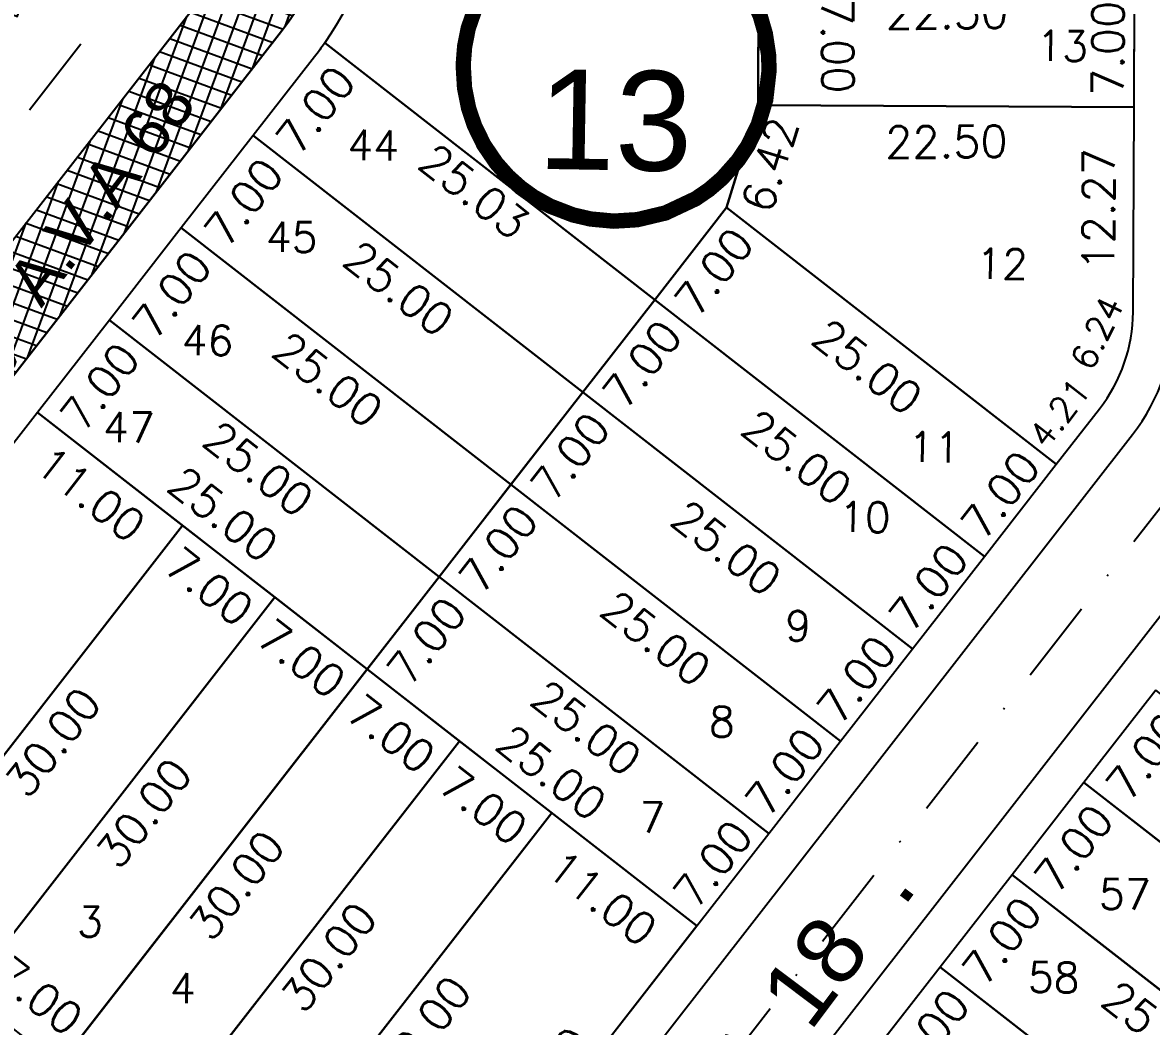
# Model space of a CAD drawing. Header units: millimetres. Extents: x -4430026 to 4783824, y 584 to 9593110.
# Drawn here: x 2661.5 to 2729, y 1331.4 to 1391.4 of the extents above; entities that cross this region are included whole.
import ezdxf
from ezdxf.enums import TextEntityAlignment as Align

# ---------------------------------------------------------------- set-up
doc = ezdxf.new("R2010")
doc.units = ezdxf.units.MM
doc.linetypes.add('CONTINUO', pattern=[0])
doc.linetypes.add('DASHDOT', pattern=[1, 0.5, -0.25, 0, -0.25])
for name, color, linetype in [('Bra-Rua Calçadas', 1, 'Continuous'), ('Calçada', 1, 'Continuous'), ('Cota', 8, 'Continuous'), ('EIXO DAS VIAS', 252, 'DASHDOT'), ('Lotes', 2, 'Continuous'), ('Nomes de Ruas', 3, 'Continuous'), ('Numero de lotes', 5, 'Continuous'), ('númeraçãoquadras', 4, 'Continuous'), ('TXT A.VERDES', 7, 'Continuous'), ('Área Verde Alameda etc.', 92, 'Continuous')]:
    doc.layers.add(name, color=color, linetype=linetype)
doc.styles.add('arcad1', font='romans.shx')
doc.styles.add('ARIAL', font='arial.ttf', dxfattribs={"height": 0.25})
doc.styles.add('ROMANS', font='romans.shx')
doc.styles.add('STYLE1', font='sanss___.ttf')
doc.dimstyles.new('BOLA100', dxfattribs={"dimscale": 0, "dimtxt": 1.9, "dimasz": 0.18, "dimexe": 0.18, "dimexo": 0.063, "dimgap": 0, "dimtad": 1, "dimzin": 4, "dimdsep": 46, "dimtxsty": 'ROMANS', "dimcen": 0.09, "dimse1": 1, "dimse2": 1, "dimsd1": 1, "dimsd2": 1, "dimclrt": 256, "dimaunit": 1, "dimadec": 4, "dimazin": 0, "dimtfac": 1.2, "dimtix": 1, "dimtmove": 2, "dimatfit": 3, "dimfxl": 1, "dimtvp": 2, "dimtolj": 1, "dimtzin": 4, "dimarcsym": 0})
pattern_1 = [(69.82082076, (-350710.31295, -9590084.73025), (-0.894034063135, 0.32857167248), []), (159.82082076, (-350710.31295, -9590084.73025), (-0.32857167248, -0.894034063135), [])]

# ---------------------------------------------------------------- blocks, each defined once
blk = doc.blocks.new('*D1622')
at = {"layer": 'DEFPOINTS', "color": 0}
for p in [(2716.355, 1334.905), (2718.643, 1333.123), (2712.054, 1329.382)]:
    blk.add_point(p, dxfattribs=at)
at = {"layer": 'Cota', "insert": (2715.743, 1330.945), "char_height": 1.9, "attachment_point": 5, "rotation": 52.09358, "style": 'ROMANS'}
blk.add_mtext('\\A1;7.00', dxfattribs=at)
blk = doc.blocks.new('*D1623')
at = {"layer": 'DEFPOINTS', "color": 0}
for p in [(2720.655, 1340.428), (2722.944, 1338.646), (2716.355, 1334.905)]:
    blk.add_point(p, dxfattribs=at)
at = {"layer": 'Cota', "insert": (2720.044, 1336.469), "char_height": 1.9, "attachment_point": 5, "rotation": 52.09358, "style": 'ROMANS'}
blk.add_mtext('\\A1;7.00', dxfattribs=at)
blk = doc.blocks.new('*D1624')
at = {"layer": 'DEFPOINTS', "color": 0}
for p in [(2724.956, 1345.951), (2727.244, 1344.17), (2720.655, 1340.428)]:
    blk.add_point(p, dxfattribs=at)
at = {"layer": 'Cota', "insert": (2724.344, 1341.992), "char_height": 1.9, "attachment_point": 5, "rotation": 52.09358, "style": 'ROMANS'}
blk.add_mtext('\\A1;7.00', dxfattribs=at)
blk = doc.blocks.new('*D1625')
at = {"layer": 'DEFPOINTS', "color": 0}
for p in [(2729.256, 1351.475), (2731.545, 1349.693), (2724.956, 1345.951)]:
    blk.add_point(p, dxfattribs=at)
at = {"layer": 'Cota', "insert": (2728.645, 1347.515), "char_height": 1.9, "attachment_point": 5, "rotation": 52.09358, "style": 'ROMANS'}
blk.add_mtext('\\A1;7.00', dxfattribs=at)
blk = doc.blocks.new('*D1772')
at = {"layer": 'DEFPOINTS', "color": 0}
for p in [(2682.071, 1352.728), (2684.216, 1351.058), (2663.64, 1329.058)]:
    blk.add_point(p, dxfattribs=at)
at = {"layer": 'Cota', "insert": (2674.251, 1339.807), "char_height": 1.9, "attachment_point": 5, "rotation": 52.09358, "style": 'ROMANS'}
blk.add_mtext('\\A1;30.00', dxfattribs=at)
blk = doc.blocks.new('*D1773')
at = {"layer": 'DEFPOINTS', "color": 0}
for p in [(2687.594, 1348.428), (2689.74, 1346.757), (2669.163, 1324.757)]:
    blk.add_point(p, dxfattribs=at)
at = {"layer": 'Cota', "insert": (2679.775, 1335.505), "char_height": 1.9, "attachment_point": 5, "rotation": 52.09358, "style": 'ROMANS'}
blk.add_mtext('\\A1;30.00', dxfattribs=at)
blk = doc.blocks.new('*D1774')
at = {"layer": 'DEFPOINTS', "color": 0}
for p in [(2693.118, 1344.127), (2695.39, 1342.358), (2674.686, 1320.457)]:
    blk.add_point(p, dxfattribs=at)
at = {"layer": 'Cota', "insert": (2685.425, 1331.106), "char_height": 1.9, "attachment_point": 5, "rotation": 52.09358, "style": 'ROMANS'}
blk.add_mtext('\\A1;30.00', dxfattribs=at)
blk = doc.blocks.new('*D1775')
at = {"layer": 'DEFPOINTS', "color": 0}
for p in [(2701.35, 1337.717), (2701.797, 1337.369), (2685.823, 1316.855)]:
    blk.add_point(p, dxfattribs=at)
at = {"layer": 'Cota', "insert": (2692.614, 1328.043), "char_height": 1.9, "attachment_point": 5, "rotation": 52.09358, "style": 'ROMANS'}
blk.add_mtext('\\A1;26.00', dxfattribs=at)
blk = doc.blocks.new('*D1776')
at = {"layer": 'DEFPOINTS', "color": 0}
for p in [(2686.372, 1358.251), (2688.517, 1356.582), (2682.071, 1352.728)]:
    blk.add_point(p, dxfattribs=at)
at = {"layer": 'Cota', "insert": (2685.617, 1354.404), "char_height": 1.9, "attachment_point": 5, "rotation": 52.09358, "style": 'ROMANS'}
blk.add_mtext('\\A1;7.00', dxfattribs=at)
blk = doc.blocks.new('*D1777')
at = {"layer": 'DEFPOINTS', "color": 0}
for p in [(2690.673, 1363.775), (2692.817, 1362.105), (2686.372, 1358.251)]:
    blk.add_point(p, dxfattribs=at)
at = {"layer": 'Cota', "insert": (2689.917, 1359.927), "char_height": 1.9, "attachment_point": 5, "rotation": 52.09358, "style": 'ROMANS'}
blk.add_mtext('\\A1;7.00', dxfattribs=at)
blk = doc.blocks.new('*D1778')
at = {"layer": 'DEFPOINTS', "color": 0}
for p in [(2694.973, 1369.298), (2697.118, 1367.628), (2690.673, 1363.775)]:
    blk.add_point(p, dxfattribs=at)
at = {"layer": 'Cota', "insert": (2694.218, 1365.45), "char_height": 1.9, "attachment_point": 5, "rotation": 52.09358, "style": 'ROMANS'}
blk.add_mtext('\\A1;7.00', dxfattribs=at)
blk = doc.blocks.new('*D1779')
at = {"layer": 'DEFPOINTS', "color": 0}
for p in [(2699.274, 1374.821), (2701.418, 1373.151), (2694.973, 1369.298)]:
    blk.add_point(p, dxfattribs=at)
at = {"layer": 'Cota', "insert": (2698.519, 1370.973), "char_height": 1.9, "attachment_point": 5, "rotation": 52.09358, "style": 'ROMANS'}
blk.add_mtext('\\A1;7.00', dxfattribs=at)
blk = doc.blocks.new('*D1780')
at = {"layer": 'DEFPOINTS', "color": 0}
for p in [(2703.574, 1380.344), (2705.719, 1378.674), (2699.274, 1374.821)]:
    blk.add_point(p, dxfattribs=at)
at = {"layer": 'Cota', "insert": (2702.819, 1376.496), "char_height": 1.9, "attachment_point": 5, "rotation": 52.09358, "style": 'ROMANS'}
blk.add_mtext('\\A1;7.00', dxfattribs=at)
blk = doc.blocks.new('*D1781')
at = {"layer": 'DEFPOINTS', "color": 0}
for p in [(2705.651, 1343.24), (2706.097, 1342.892), (2701.797, 1337.369)]:
    blk.add_point(p, dxfattribs=at)
at = {"layer": 'Cota', "insert": (2702.751, 1341.062), "char_height": 1.9, "attachment_point": 5, "rotation": 52.09358, "style": 'ROMANS'}
blk.add_mtext('\\A1;7.00', dxfattribs=at)
blk = doc.blocks.new('*D1782')
at = {"layer": 'DEFPOINTS', "color": 0}
for p in [(2709.952, 1348.763), (2710.398, 1348.415), (2706.097, 1342.892)]:
    blk.add_point(p, dxfattribs=at)
at = {"layer": 'Cota', "insert": (2707.052, 1346.585), "char_height": 1.9, "attachment_point": 5, "rotation": 52.09358, "style": 'ROMANS'}
blk.add_mtext('\\A1;7.00', dxfattribs=at)
blk = doc.blocks.new('*D1783')
at = {"layer": 'DEFPOINTS', "color": 0}
for p in [(2714.252, 1354.286), (2714.699, 1353.938), (2710.398, 1348.415)]:
    blk.add_point(p, dxfattribs=at)
at = {"layer": 'Cota', "insert": (2711.352, 1352.108), "char_height": 1.9, "attachment_point": 5, "rotation": 52.09358, "style": 'ROMANS'}
blk.add_mtext('\\A1;7.00', dxfattribs=at)
blk = doc.blocks.new('*D1784')
at = {"layer": 'DEFPOINTS', "color": 0}
for p in [(2718.553, 1359.809), (2718.999, 1359.461), (2714.699, 1353.938)]:
    blk.add_point(p, dxfattribs=at)
at = {"layer": 'Cota', "insert": (2715.653, 1357.631), "char_height": 1.9, "attachment_point": 5, "rotation": 52.09358, "style": 'ROMANS'}
blk.add_mtext('\\A1;7.00', dxfattribs=at)
blk = doc.blocks.new('*D1785')
at = {"layer": 'DEFPOINTS', "color": 0}
for p in [(2722.853, 1365.332), (2723.3, 1364.985), (2718.999, 1359.461)]:
    blk.add_point(p, dxfattribs=at)
at = {"layer": 'Cota', "insert": (2719.954, 1363.154), "char_height": 1.9, "attachment_point": 5, "rotation": 52.09358, "style": 'ROMANS'}
blk.add_mtext('\\A1;7.00', dxfattribs=at)
blk = doc.blocks.new('*D5107')
at = {"layer": 'DEFPOINTS', "color": 0}
for p in [(2682.071, 1352.728), (2687.594, 1348.428), (2685.674, 1345.962)]:
    blk.add_point(p, dxfattribs=at)
at = {"layer": 'Cota', "insert": (2683.496, 1348.861), "char_height": 1.9, "attachment_point": 5, "rotation": 322.09358, "style": 'ROMANS'}
blk.add_mtext('\\A1;7.00', dxfattribs=at)
blk = doc.blocks.new('*D5108')
at = {"layer": 'DEFPOINTS', "color": 0}
for p in [(2687.594, 1348.428), (2693.118, 1344.127), (2691.197, 1341.661)]:
    blk.add_point(p, dxfattribs=at)
at = {"layer": 'Cota', "insert": (2689.019, 1344.561), "char_height": 1.9, "attachment_point": 5, "rotation": 322.09358, "style": 'ROMANS'}
blk.add_mtext('\\A1;7.00', dxfattribs=at)
blk = doc.blocks.new('*D5109')
at = {"layer": 'DEFPOINTS', "color": 0}
for p in [(2693.118, 1344.127), (2701.797, 1337.369), (2699.876, 1334.903)]:
    blk.add_point(p, dxfattribs=at)
at = {"layer": 'Cota', "insert": (2696.12, 1339.031), "char_height": 1.9, "attachment_point": 5, "rotation": 322.09358, "style": 'ROMANS'}
blk.add_mtext('\\A1;11.00', dxfattribs=at)
blk = doc.blocks.new('*D5129')
at = {"layer": 'DEFPOINTS', "color": 0}
for p in [(2682.071, 1352.728), (2702.376, 1338.113), (2701.797, 1337.369)]:
    blk.add_point(p, dxfattribs=at)
at = {"layer": 'Cota', "insert": (2693.097, 1346.542), "char_height": 1.9, "attachment_point": 5, "rotation": 322.09358, "style": 'ROMANS'}
blk.add_mtext('\\A1;25.00', dxfattribs=at)
blk = doc.blocks.new('*D5138')
at = {"layer": 'DEFPOINTS', "color": 0}
for p in [(2686.372, 1358.251), (2706.097, 1342.892), (2704.459, 1340.788)]:
    blk.add_point(p, dxfattribs=at)
at = {"layer": 'Cota', "insert": (2695.18, 1349.217), "char_height": 1.9, "attachment_point": 5, "rotation": 322.09358, "style": 'ROMANS'}
blk.add_mtext('\\A1;25.00', dxfattribs=at)
blk = doc.blocks.new('*D5139')
at = {"layer": 'DEFPOINTS', "color": 0}
for p in [(2716.355, 1334.905), (2736.08, 1319.546), (2734.441, 1317.442)]:
    blk.add_point(p, dxfattribs=at)
at = {"layer": 'Cota', "insert": (2725.162, 1325.871), "char_height": 1.9, "attachment_point": 5, "rotation": 322.09358, "style": 'ROMANS'}
blk.add_mtext('\\A1;25.00', dxfattribs=at)
blk = doc.blocks.new('*D5145')
at = {"layer": 'DEFPOINTS', "color": 0}
for p in [(2690.673, 1363.775), (2710.398, 1348.415), (2708.625, 1346.138)]:
    blk.add_point(p, dxfattribs=at)
at = {"layer": 'Cota', "insert": (2699.346, 1354.567), "char_height": 1.9, "attachment_point": 5, "rotation": 322.09358, "style": 'ROMANS'}
blk.add_mtext('\\A1;25.00', dxfattribs=at)
blk = doc.blocks.new('*D5146')
at = {"layer": 'DEFPOINTS', "color": 0}
for p in [(2720.655, 1340.428), (2740.381, 1325.069), (2738.607, 1322.792)]:
    blk.add_point(p, dxfattribs=at)
at = {"layer": 'Cota', "insert": (2729.328, 1331.221), "char_height": 1.9, "attachment_point": 5, "rotation": 322.09358, "style": 'ROMANS'}
blk.add_mtext('\\A1;25.00', dxfattribs=at)
blk = doc.blocks.new('*D5152')
at = {"layer": 'DEFPOINTS', "color": 0}
for p in [(2694.973, 1369.298), (2714.699, 1353.938), (2712.842, 1351.554)]:
    blk.add_point(p, dxfattribs=at)
at = {"layer": 'Cota', "insert": (2703.563, 1359.983), "char_height": 1.9, "attachment_point": 5, "rotation": 322.09358, "style": 'ROMANS'}
blk.add_mtext('\\A1;25.00', dxfattribs=at)
blk = doc.blocks.new('*D5153')
at = {"layer": 'DEFPOINTS', "color": 0}
for p in [(2724.956, 1345.951), (2744.681, 1330.592), (2742.824, 1328.207)]:
    blk.add_point(p, dxfattribs=at)
at = {"layer": 'Cota', "insert": (2733.545, 1336.637), "char_height": 1.9, "attachment_point": 5, "rotation": 322.09358, "style": 'ROMANS'}
blk.add_mtext('\\A1;25.00', dxfattribs=at)
blk = doc.blocks.new('*D5159')
at = {"layer": 'DEFPOINTS', "color": 0}
for p in [(2703.574, 1380.344), (2723.3, 1364.985), (2721.281, 1362.391)]:
    blk.add_point(p, dxfattribs=at)
at = {"layer": 'Cota', "insert": (2712.002, 1370.821), "char_height": 1.9, "attachment_point": 5, "rotation": 322.09358, "style": 'ROMANS'}
blk.add_mtext('\\A1;25.00', dxfattribs=at)
blk = doc.blocks.new('*D5160')
at = {"layer": 'DEFPOINTS', "color": 0}
for p in [(2699.274, 1374.821), (2718.999, 1359.461), (2717.061, 1356.972)]:
    blk.add_point(p, dxfattribs=at)
at = {"layer": 'Cota', "insert": (2707.782, 1365.402), "char_height": 1.9, "attachment_point": 5, "rotation": 322.09358, "style": 'ROMANS'}
blk.add_mtext('\\A1;25.00', dxfattribs=at)
blk = doc.blocks.new('*D5229')
at = {"layer": 'DEFPOINTS', "color": 0}
for p in [(2727.99, 1393.363), (2727.323, 1386.366), (2727.954, 1386.363)]:
    blk.add_point(p, dxfattribs=at)
at = {"layer": 'Cota', "insert": (2726.391, 1389.871), "char_height": 1.9, "attachment_point": 5, "rotation": 89.70531, "style": 'ROMANS'}
blk.add_mtext('\\A1;7.00', dxfattribs=at)
blk = doc.blocks.new('*D5230')
at = {"layer": 'DEFPOINTS', "color": 0}
for p in [(2727.954, 1386.363), (2726.744, 1374.101), (2727.891, 1374.095)]:
    blk.add_point(p, dxfattribs=at)
at = {"layer": 'Cota', "insert": (2725.826, 1380.24), "char_height": 1.9, "attachment_point": 5, "rotation": 89.70531, "style": 'ROMANS'}
blk.add_mtext('\\A1;12.27', dxfattribs=at)
blk = doc.blocks.new('*D5231')
at = {"layer": 'DEFPOINTS', "color": 0}
for p in [(2705.454, 1386.479), (2727.954, 1386.363), (2727.981, 1383.438)]:
    blk.add_point(p, dxfattribs=at)
at = {"layer": 'Cota', "insert": (2716.724, 1384.286), "char_height": 1.9, "attachment_point": 5, "rotation": 0.52059, "style": 'ROMANS'}
blk.add_mtext('\\A1;22.50', dxfattribs=at)
blk = doc.blocks.new('*D5232')
at = {"layer": 'DEFPOINTS', "color": 0}
for p in [(2705.49, 1393.479), (2727.99, 1393.363), (2728.01, 1391.161)]:
    blk.add_point(p, dxfattribs=at)
at = {"layer": 'Cota', "insert": (2716.753, 1392.008), "char_height": 1.9, "attachment_point": 5, "rotation": 0.52059, "style": 'ROMANS'}
blk.add_mtext('\\A1;22.50', dxfattribs=at)
blk = doc.blocks.new('*D5274')
at = {"layer": 'DEFPOINTS', "color": 0}
for p in [(2705.49, 1393.479), (2705.454, 1386.479), (2709.301, 1386.514)]:
    blk.add_point(p, dxfattribs=at)
at = {"layer": 'Cota', "insert": (2710.219, 1390.022), "char_height": 1.9, "attachment_point": 5, "rotation": 270.52059, "style": 'ROMANS'}
blk.add_mtext('\\A1;7.00', dxfattribs=at)
blk = doc.blocks.new('*D6555')
at = {"layer": 'DEFPOINTS', "color": 0}
for p in [(2658.117, 1333.359), (2664.592, 1330.281), (2663.64, 1329.058)]:
    blk.add_point(p, dxfattribs=at)
at = {"layer": 'Cota', "insert": (2662.414, 1333.18), "char_height": 1.9, "attachment_point": 5, "rotation": 322.09358, "style": 'ROMANS'}
blk.add_mtext('\\A1;7.00', dxfattribs=at)
blk = doc.blocks.new('*D6558')
at = {"layer": 'DEFPOINTS', "color": 0}
for p in [(2662.346, 1368.088), (2671.025, 1361.33), (2669.265, 1359.069)]:
    blk.add_point(p, dxfattribs=at)
at = {"layer": 'Cota', "insert": (2665.509, 1363.198), "char_height": 1.9, "attachment_point": 5, "rotation": 322.09358, "style": 'ROMANS'}
blk.add_mtext('\\A1;11.00', dxfattribs=at)
blk = doc.blocks.new('*D6559')
at = {"layer": 'DEFPOINTS', "color": 0}
for p in [(2671.025, 1361.33), (2676.548, 1357.029), (2674.788, 1354.769)]:
    blk.add_point(p, dxfattribs=at)
at = {"layer": 'Cota', "insert": (2672.61, 1357.669), "char_height": 1.9, "attachment_point": 5, "rotation": 322.09358, "style": 'ROMANS'}
blk.add_mtext('\\A1;7.00', dxfattribs=at)
blk = doc.blocks.new('*D6560')
at = {"layer": 'DEFPOINTS', "color": 0}
for p in [(2676.548, 1357.029), (2682.071, 1352.728), (2680.311, 1350.468)]:
    blk.add_point(p, dxfattribs=at)
at = {"layer": 'Cota', "insert": (2678.133, 1353.368), "char_height": 1.9, "attachment_point": 5, "rotation": 322.09358, "style": 'ROMANS'}
blk.add_mtext('\\A1;7.00', dxfattribs=at)
blk = doc.blocks.new('*D6561')
at = {"layer": 'DEFPOINTS', "color": 0}
for p in [(2662.346, 1368.088), (2664.677, 1366.272), (2643.915, 1344.417)]:
    blk.add_point(p, dxfattribs=at)
at = {"layer": 'Cota', "insert": (2654.712, 1355.021), "char_height": 1.9, "attachment_point": 5, "rotation": 52.09358, "style": 'ROMANS'}
blk.add_mtext('\\A1;30.00', dxfattribs=at)
blk = doc.blocks.new('*D6562')
at = {"layer": 'DEFPOINTS', "color": 0}
for p in [(2671.025, 1361.33), (2673.224, 1359.618), (2652.594, 1337.659)]:
    blk.add_point(p, dxfattribs=at)
at = {"layer": 'Cota', "insert": (2663.259, 1348.366), "char_height": 1.9, "attachment_point": 5, "rotation": 52.09358, "style": 'ROMANS'}
blk.add_mtext('\\A1;30.00', dxfattribs=at)
blk = doc.blocks.new('*D6563')
at = {"layer": 'DEFPOINTS', "color": 0}
for p in [(2676.548, 1357.029), (2678.677, 1355.371), (2658.117, 1333.359)]:
    blk.add_point(p, dxfattribs=at)
at = {"layer": 'Cota', "insert": (2668.712, 1344.12), "char_height": 1.9, "attachment_point": 5, "rotation": 52.09358, "style": 'ROMANS'}
blk.add_mtext('\\A1;30.00', dxfattribs=at)
blk = doc.blocks.new('*D6564')
at = {"layer": 'DEFPOINTS', "color": 0}
for p in [(2666.647, 1373.611), (2668.978, 1371.796), (2662.346, 1368.088)]:
    blk.add_point(p, dxfattribs=at)
at = {"layer": 'Cota', "insert": (2666.078, 1369.618), "char_height": 1.9, "attachment_point": 5, "rotation": 52.09358, "style": 'ROMANS'}
blk.add_mtext('\\A1;7.00', dxfattribs=at)
blk = doc.blocks.new('*D6565')
at = {"layer": 'DEFPOINTS', "color": 0}
for p in [(2670.947, 1379.134), (2673.278, 1377.319), (2666.647, 1373.611)]:
    blk.add_point(p, dxfattribs=at)
at = {"layer": 'Cota', "insert": (2670.379, 1375.141), "char_height": 1.9, "attachment_point": 5, "rotation": 52.09358, "style": 'ROMANS'}
blk.add_mtext('\\A1;7.00', dxfattribs=at)
blk = doc.blocks.new('*D6566')
at = {"layer": 'DEFPOINTS', "color": 0}
for p in [(2675.248, 1384.657), (2677.579, 1382.842), (2670.947, 1379.134)]:
    blk.add_point(p, dxfattribs=at)
at = {"layer": 'Cota', "insert": (2674.679, 1380.664), "char_height": 1.9, "attachment_point": 5, "rotation": 52.09358, "style": 'ROMANS'}
blk.add_mtext('\\A1;7.00', dxfattribs=at)
blk = doc.blocks.new('*D6567')
at = {"layer": 'DEFPOINTS', "color": 0}
for p in [(2679.527, 1390.197), (2681.88, 1388.365), (2675.248, 1384.657)]:
    blk.add_point(p, dxfattribs=at)
at = {"layer": 'Cota', "insert": (2678.98, 1386.187), "char_height": 1.9, "attachment_point": 5, "rotation": 52.09358, "style": 'ROMANS'}
blk.add_mtext('\\A1;7.00', dxfattribs=at)
blk = doc.blocks.new('*D6568')
at = {"layer": 'DEFPOINTS', "color": 0}
for p in [(2662.346, 1368.088), (2682.728, 1353.572), (2682.071, 1352.728)]:
    blk.add_point(p, dxfattribs=at)
at = {"layer": 'Cota', "insert": (2673.449, 1362.001), "char_height": 1.9, "attachment_point": 5, "rotation": 322.09358, "style": 'ROMANS'}
blk.add_mtext('\\A1;25.00', dxfattribs=at)
blk = doc.blocks.new('*D6569')
at = {"layer": 'DEFPOINTS', "color": 0}
for p in [(2666.647, 1373.611), (2686.372, 1358.251), (2684.843, 1356.288)]:
    blk.add_point(p, dxfattribs=at)
at = {"layer": 'Cota', "insert": (2675.564, 1364.717), "char_height": 1.9, "attachment_point": 5, "rotation": 322.09358, "style": 'ROMANS'}
blk.add_mtext('\\A1;25.00', dxfattribs=at)
blk = doc.blocks.new('*D6570')
at = {"layer": 'DEFPOINTS', "color": 0}
for p in [(2670.947, 1379.134), (2690.673, 1363.775), (2689.002, 1361.629)]:
    blk.add_point(p, dxfattribs=at)
at = {"layer": 'Cota', "insert": (2679.723, 1370.058), "char_height": 1.9, "attachment_point": 5, "rotation": 322.09358, "style": 'ROMANS'}
blk.add_mtext('\\A1;25.00', dxfattribs=at)
blk = doc.blocks.new('*D6571')
at = {"layer": 'DEFPOINTS', "color": 0}
for p in [(2675.248, 1384.657), (2694.973, 1369.298), (2693.241, 1367.074)]:
    blk.add_point(p, dxfattribs=at)
at = {"layer": 'Cota', "insert": (2683.962, 1375.503), "char_height": 1.9, "attachment_point": 5, "rotation": 322.09358, "style": 'ROMANS'}
blk.add_mtext('\\A1;25.00', dxfattribs=at)
blk = doc.blocks.new('*D6572')
at = {"layer": 'DEFPOINTS', "color": 0}
for p in [(2679.527, 1390.197), (2699.274, 1374.821), (2697.759, 1372.875)]:
    blk.add_point(p, dxfattribs=at)
at = {"layer": 'Cota', "insert": (2688.469, 1381.313), "char_height": 1.9, "attachment_point": 5, "rotation": 322.09358, "style": 'ROMANS'}
blk.add_mtext('\\A1;25.03', dxfattribs=at)
blk = doc.blocks.new('*D6573')
at = {"layer": 'DEFPOINTS', "color": 0}
for p in [(2705.454, 1386.479), (2708.017, 1385.694), (2703.574, 1380.344)]:
    blk.add_point(p, dxfattribs=at)
at = {"layer": 'Cota', "insert": (2706.169, 1382.904), "char_height": 1.9, "attachment_point": 5, "rotation": 72.9629, "style": 'ROMANS'}
blk.add_mtext('\\A1;6.42', dxfattribs=at)
blk = doc.blocks.new('*D7557')
at = {"layer": 'DEFPOINTS', "color": 0}
for p in [(2661.873, 1400.847), (2663.724, 1399.406), (2626.01, 1354.79)]:
    blk.add_point(p, dxfattribs=at)
at = {"layer": 'Cota', "insert": (2642.482, 1373.672), "char_height": 1.9, "attachment_point": 5, "rotation": 52.09358, "style": 'ROMANS'}
blk.add_mtext('\\A1;58.37', dxfattribs=at)
blk = doc.blocks.new('*D7558')
at = {"layer": 'DEFPOINTS', "color": 0}
for p in [(2665.463, 1398.052), (2665.818, 1397.776), (2633.59, 1356.386)]:
    blk.add_point(p, dxfattribs=at)
at = {"layer": 'Cota', "insert": (2648.09, 1377.098), "char_height": 1.9, "attachment_point": 5, "rotation": 52.09358, "style": 'ROMANS'}
blk.add_mtext('\\A1;52.46', dxfattribs=at)
blk = doc.blocks.new('*D7559')
at = {"layer": 'DEFPOINTS', "color": 0}
for p in [(2672.999, 1393.976), (2674.771, 1392.596), (2640.147, 1351.787)]:
    blk.add_point(p, dxfattribs=at)
at = {"layer": 'Cota', "insert": (2652.907, 1365.977), "char_height": 1.9, "attachment_point": 5, "rotation": 52.09358, "style": 'ROMANS'}
blk.add_mtext('\\A1;53.47', dxfattribs=at)
blk = doc.blocks.new('*D7560')
at = {"layer": 'DEFPOINTS', "color": 0}
for p in [(2676.567, 1391.198), (2676.944, 1390.904), (2640.458, 1344.047)]:
    blk.add_point(p, dxfattribs=at)
at = {"layer": 'Cota', "insert": (2658.43, 1369.204), "char_height": 1.9, "attachment_point": 5, "rotation": 52.09358, "style": 'ROMANS'}
blk.add_mtext('\\A1;59.39', dxfattribs=at)
blk = doc.blocks.new('NUM_quadra')
at = {"color": 6, "const_width": 0.02}
blk.add_lwpolyline([(-0.0134, 0.1996), (-0.034, 0.1971), (-0.0579, 0.1914), (-0.0779, 0.1842), (-0.0981, 0.1743), (-0.1208, 0.1594), (-0.1377, 0.145), (-0.1521, 0.1299), (-0.1625, 0.1166), (-0.1764, 0.0942), (-0.1852, 0.0754), (-0.1941, 0.0483), (-0.1985, 0.0243), (-0.2, 0), (-0.1977, -0.0299), (-0.1921, -0.0556), (-0.1839, -0.0786), (-0.1713, -0.1033), (-0.1546, -0.1269), (-0.1389, -0.1439), (-0.1219, -0.1586), (-0.1046, -0.1705), (-0.0831, -0.1819), (-0.0531, -0.1928), (-0.0302, -0.1977), (0, -0.2), (0.0309, -0.1976), (0.0677, -0.1882), (0.1069, -0.169), (0.124, -0.1569), (0.1407, -0.1421), (0.1614, -0.1181), (0.1737, -0.0992), (0.187, -0.071), (0.1962, -0.0386), (0.2, 0), (0.1989, 0.0205), (0.1943, 0.0473), (0.1871, 0.0707), (0.1741, 0.0984), (0.1635, 0.1151), (0.1472, 0.1354), (0.1285, 0.1533), (0.1063, 0.1694), (0.0782, 0.1841), (0.0533, 0.1928), (0.0267, 0.1982), (0, 0.2)], close=True, dxfattribs=at)
blk.add_circle((0, 0), 0.2)
at = {"color": 3, "insert": (-0.1114, 0.1285), "char_height": 0.038, "width": 0.2663, "attachment_point": 1, "style": 'STYLE1'}
blk.add_mtext('\\fArial|b0|i0|c0|p34;QUADRA', dxfattribs=at)
at = {"color": 3, "style": 'STYLE1'}
blk.add_attdef('00', text='', height=0.13, dxfattribs=at).set_placement((0, -0.1335), align=Align.CENTER)

msp = doc.modelspace()

# ---------------------------------------------------------------- hatches: boundary and pattern name
at = {"layer": 'Área Verde Alameda etc.'}
h = msp.add_hatch(dxfattribs=at)
h.set_pattern_fill('ANSI37', color=256, scale=0.3, angle=24.82082, style=0)
h.set_pattern_definition(pattern_1)
edge = h.paths.add_edge_path()
edge.add_arc((2662.827, 1497.861), 6, 359.70531, 440.11124)
edge.add_line((2663.857, 1503.772), (2663.35, 1405.112))
edge.add_arc((2656.35, 1405.148), 7, 322.09358, 359.70531, ccw=False)
edge.add_line((2661.873, 1400.847), (2626.01, 1354.79))
edge.add_arc((2628.855, 1360.072), 6, 241.68765, 322.09358)
edge.add_line((2633.59, 1356.386), (2665.818, 1397.776))
edge.add_arc((2656.35, 1405.148), 12, 322.09358, 359.70531)
edge.add_line((2668.35, 1405.086), (2668.827, 1497.831))
h = msp.add_hatch(dxfattribs=at)
h.set_pattern_fill('ANSI37', color=256, scale=0.3, angle=24.82082, style=0)
h.set_pattern_definition(pattern_1)
edge = h.paths.add_edge_path()
edge.add_arc((2682.028, 1498.036), 6, 99.29938, 142.09358)
edge.add_arc((2682.028, 1498.036), 6, 142.09358, 179.70531)
edge.add_line((2676.028, 1498.067), (2675.53, 1401.287))
edge.add_arc((2663.53, 1401.348), 12, 322.09358, 359.70531, ccw=False)
edge.add_line((2672.999, 1393.976), (2640.147, 1351.787))
edge.add_arc((2644.882, 1348.1), 6, 142.09358, 222.49951)
edge.add_line((2640.458, 1344.047), (2676.944, 1390.904))
edge.add_arc((2663.53, 1401.348), 17, 322.09358, 359.70531)
edge.add_line((2680.53, 1401.261), (2681.058, 1503.957))

# ---------------------------------------------------------------- linework, layer by layer
at = {"layer": 'Bra-Rua Calçadas'}
msp.add_lwpolyline([(2681.058, 1503.957, 0.188926), (2677.294, 1501.722, 0.165602), (2676.028, 1498.067), (2675.53, 1401.287, -0.165602), (2672.999, 1393.976), (2640.147, 1351.787, 0.365977), (2640.458, 1344.047), (2676.944, 1390.904, 0.165602), (2680.53, 1401.261)], format="xyb", close=True, dxfattribs=at)
at = {"layer": 'Calçada', "lineweight": -3}
msp.add_line((2672.999, 1393.976), (2640.147, 1351.787), dxfattribs=at)
msp.add_line((2672.999, 1393.976), (2640.147, 1351.787), dxfattribs=at)
for points in [[(2793.234, 1498.961, 0.418387), (2787.18, 1504.992), (2744.177, 1504.601, 0.410052), (2738.232, 1498.632), (2737.572, 1370.282, -0.165602), (2735.04, 1362.971), (2693.8, 1310.009, 0.414214), (2694.848, 1301.589), (2728.776, 1275.171, 0.414214), (2737.196, 1276.219), (2789.943, 1343.959, 0.165602), (2792.474, 1351.27)], [(2793.234, 1498.961, 0.418387), (2787.18, 1504.992), (2744.177, 1504.601, 0.410052), (2738.232, 1498.632), (2737.572, 1370.282, -0.165602), (2735.04, 1362.971), (2693.8, 1310.009, 0.414214), (2694.848, 1301.589), (2728.776, 1275.171, 0.414214), (2737.196, 1276.219), (2789.943, 1343.959, 0.165602), (2792.474, 1351.27)], [(2731.03, 1498.396, 0.418387), (2724.976, 1504.426), (2681.973, 1504.036, 0.410052), (2676.028, 1498.067), (2675.53, 1401.287, -0.165602), (2672.999, 1393.976), (2640.147, 1351.787, 0.414214), (2641.195, 1343.366), (2679.068, 1313.876, 0.414214), (2687.488, 1314.924), (2727.859, 1366.771, 0.165602), (2730.391, 1374.082)], [(2731.03, 1498.396, 0.418387), (2724.976, 1504.426), (2681.973, 1504.036, 0.410052), (2676.028, 1498.067), (2675.53, 1401.287, -0.165602), (2672.999, 1393.976), (2640.147, 1351.787, 0.414214), (2641.195, 1343.366), (2679.068, 1313.876, 0.414214), (2687.488, 1314.924), (2727.859, 1366.771, 0.165602), (2730.391, 1374.082)]]:
    msp.add_lwpolyline(points, format="xyb", close=True, dxfattribs=at)
at = {"layer": 'EIXO DAS VIAS', "ltscale": 10}
for p, q in [((2630.848, 1346.354, 103.708), (2669.408, 1395.876, 103.708)), ((2684.501, 1304.577, 103.708), (2731.45, 1364.871, 103.708))]:
    msp.add_line(p, q, dxfattribs=at)
at = {"layer": 'Lotes', "linetype": 'CONTINUO', "lineweight": -3}
for p, q in [((2705.454, 1386.479), (2705.526, 1400.479)), ((2705.49, 1393.479), (2705.454, 1386.479)), ((2727.954, 1386.363), (2727.99, 1393.363)), ((2699.274, 1374.821), (2679.527, 1390.197)), ((2679.527, 1390.197), (2699.274, 1374.821)), ((2705.454, 1386.479), (2703.574, 1380.344)), ((2704.514, 1383.411), (2705.454, 1386.479)), ((2727.954, 1386.363), (2705.454, 1386.479)), ((2705.454, 1386.479), (2727.954, 1386.363)), ((2727.891, 1374.095), (2727.954, 1386.363)), ((2675.248, 1384.657), (2694.973, 1369.298)), ((2694.973, 1369.298), (2675.248, 1384.657)), ((2703.574, 1380.344), (2704.514, 1383.411)), ((2703.574, 1380.344), (2699.274, 1374.821)), ((2699.274, 1374.821), (2703.574, 1380.344)), ((2723.3, 1364.985), (2703.574, 1380.344)), ((2703.574, 1380.344), (2723.3, 1364.985)), ((2670.947, 1379.134), (2690.673, 1363.775)), ((2690.673, 1363.775), (2670.947, 1379.134)), ((2699.274, 1374.821), (2694.973, 1369.298)), ((2694.973, 1369.298), (2699.274, 1374.821)), ((2718.999, 1359.461), (2699.274, 1374.821)), ((2699.274, 1374.821), (2718.999, 1359.461)), ((2666.647, 1373.611), (2686.372, 1358.251)), ((2686.372, 1358.251), (2666.647, 1373.611)), ((2694.973, 1369.298), (2690.673, 1363.775)), ((2690.673, 1363.775), (2694.973, 1369.298)), ((2694.973, 1369.298), (2714.699, 1353.938)), ((2714.699, 1353.938), (2694.973, 1369.298)), ((2723.3, 1364.985), (2725.887, 1368.307)), ((2718.999, 1359.461), (2723.3, 1364.985)), ((2690.673, 1363.775), (2686.372, 1358.251)), ((2686.372, 1358.251), (2690.673, 1363.775)), ((2710.398, 1348.415), (2690.673, 1363.775)), ((2690.673, 1363.775), (2710.398, 1348.415)), ((2652.594, 1337.659), (2671.025, 1361.33)), ((2671.025, 1361.33), (2652.594, 1337.659)), ((2676.548, 1357.029), (2671.025, 1361.33)), ((2714.699, 1353.938), (2718.999, 1359.461)), ((2686.372, 1358.251), (2682.071, 1352.728)), ((2682.071, 1352.728), (2686.372, 1358.251)), ((2706.097, 1342.892), (2686.372, 1358.251)), ((2686.372, 1358.251), (2706.097, 1342.892)), ((2658.117, 1333.359), (2676.548, 1357.029)), ((2676.548, 1357.029), (2658.117, 1333.359)), ((2682.071, 1352.728), (2676.548, 1357.029)), ((2710.398, 1348.415), (2714.699, 1353.938)), ((2682.071, 1352.728), (2663.64, 1329.058)), ((2663.64, 1329.058), (2682.071, 1352.728)), ((2682.071, 1352.728), (2701.797, 1337.369)), ((2687.594, 1348.428), (2682.071, 1352.728)), ((2729.256, 1351.475), (2724.956, 1345.951)), ((2687.594, 1348.428), (2669.163, 1324.757)), ((2669.163, 1324.757), (2687.594, 1348.428)), ((2693.118, 1344.127), (2687.594, 1348.428)), ((2706.097, 1342.892), (2710.398, 1348.415)), ((2724.956, 1345.951), (2720.655, 1340.428)), ((2724.956, 1345.951), (2744.681, 1330.592)), ((2744.681, 1330.592), (2724.956, 1345.951)), ((2693.118, 1344.127), (2674.686, 1320.457)), ((2674.686, 1320.457), (2693.118, 1344.127)), ((2701.797, 1337.369), (2693.118, 1344.127)), ((2701.797, 1337.369), (2706.097, 1342.892)), ((2720.655, 1340.428), (2716.355, 1334.905)), ((2720.655, 1340.428), (2740.381, 1325.069)), ((2740.381, 1325.069), (2720.655, 1340.428)), ((2716.355, 1334.905), (2712.054, 1329.382)), ((2716.355, 1334.905), (2736.08, 1319.546)), ((2736.08, 1319.546), (2716.355, 1334.905))]:
    msp.add_line(p, q, dxfattribs=at)
at = {"layer": 'Lotes'}
for p, q in [((2705.454, 1386.479), (2705.49, 1393.479)), ((2699.274, 1374.821), (2679.527, 1390.197)), ((2679.527, 1390.197), (2699.274, 1374.821)), ((2703.574, 1380.344), (2705.454, 1386.479)), ((2675.248, 1384.657), (2694.973, 1369.298)), ((2694.973, 1369.298), (2675.248, 1384.657)), ((2699.274, 1374.821), (2703.574, 1380.344)), ((2670.947, 1379.134), (2690.673, 1363.775)), ((2690.673, 1363.775), (2670.947, 1379.134)), ((2694.973, 1369.298), (2699.274, 1374.821)), ((2666.647, 1373.611), (2686.372, 1358.251)), ((2686.372, 1358.251), (2666.647, 1373.611)), ((2690.673, 1363.775), (2694.973, 1369.298)), ((2662.346, 1368.088), (2682.071, 1352.728)), ((2671.025, 1361.33), (2662.346, 1368.088)), ((2701.797, 1337.369), (2662.346, 1368.088)), ((2662.346, 1368.088), (2682.071, 1352.728)), ((2671.025, 1361.33), (2662.346, 1368.088)), ((2686.372, 1358.251), (2690.673, 1363.775)), ((2652.594, 1337.659), (2671.025, 1361.33)), ((2682.071, 1352.728), (2686.372, 1358.251))]:
    msp.add_line(p, q, dxfattribs=at)
at = {"layer": 'Lotes', "lineweight": -3}
for p, q in [((2718.999, 1359.461), (2679.527, 1390.197)), ((2703.574, 1380.344), (2705.454, 1386.479)), ((2705.454, 1386.479), (2727.954, 1386.363)), ((2714.699, 1353.938), (2675.248, 1384.657)), ((2663.64, 1329.058), (2703.574, 1380.344)), ((2723.3, 1364.985), (2703.574, 1380.344)), ((2710.398, 1348.415), (2670.947, 1379.134)), ((2706.097, 1342.892), (2666.647, 1373.611)), ((2671.025, 1361.33), (2652.594, 1337.659)), ((2676.548, 1357.029), (2658.117, 1333.359)), ((2687.594, 1348.428), (2669.163, 1324.757)), ((2764.407, 1315.233), (2724.956, 1345.951)), ((2693.118, 1344.127), (2674.686, 1320.457)), ((2760.106, 1309.71), (2720.655, 1340.428)), ((2701.797, 1337.369), (2685.823, 1316.855)), ((2755.805, 1304.187), (2716.355, 1334.905))]:
    msp.add_line(p, q, dxfattribs=at)
at = {"layer": 'Lotes'}
for points in [[(2683.016, 1400.594, -0.143502), (2679.527, 1390.197), (2699.274, 1374.821), (2703.574, 1380.344), (2705.454, 1386.479), (2705.49, 1393.479), (2705.526, 1400.479)], [(2683.016, 1400.594, -0.143502), (2679.527, 1390.197), (2699.274, 1374.821), (2703.574, 1380.344), (2705.454, 1386.479), (2705.49, 1393.479), (2705.526, 1400.479)], [(2679.527, 1390.197, -0.013201), (2678.916, 1389.368), (2675.248, 1384.657), (2694.973, 1369.298), (2699.274, 1374.821)], [(2679.527, 1390.197, -0.013201), (2678.916, 1389.368), (2675.248, 1384.657), (2694.973, 1369.298), (2699.274, 1374.821)], [(2705.454, 1386.479), (2703.574, 1380.344), (2723.3, 1364.985), (2725.887, 1368.307, 0.165602), (2727.891, 1374.095), (2727.954, 1386.363)], [(2674.686, 1320.457), (2680.209, 1316.156, 0.414214), (2685.823, 1316.855), (2701.797, 1337.369), (2693.118, 1344.127)]]:
    msp.add_lwpolyline(points, format="xyb", close=True, dxfattribs=at)
for points in [[(2705.49, 1393.479), (2705.454, 1386.479), (2727.954, 1386.363), (2727.99, 1393.363)], [(2675.248, 1384.657), (2670.947, 1379.134), (2690.673, 1363.775), (2694.973, 1369.298)], [(2675.248, 1384.657), (2670.947, 1379.134), (2690.673, 1363.775), (2694.973, 1369.298)], [(2703.574, 1380.344), (2699.274, 1374.821), (2718.999, 1359.461), (2723.3, 1364.985)], [(2670.947, 1379.134), (2666.647, 1373.611), (2686.372, 1358.251), (2690.673, 1363.775)], [(2670.947, 1379.134), (2666.647, 1373.611), (2686.372, 1358.251), (2690.673, 1363.775)], [(2694.973, 1369.298), (2714.699, 1353.938), (2718.999, 1359.461), (2699.274, 1374.821)], [(2666.647, 1373.611), (2662.346, 1368.088), (2671.025, 1361.33), (2676.548, 1357.029), (2682.071, 1352.728), (2686.372, 1358.251)], [(2666.647, 1373.611), (2662.346, 1368.088), (2682.071, 1352.728), (2686.372, 1358.251)], [(2690.673, 1363.775), (2710.398, 1348.415), (2714.699, 1353.938), (2694.973, 1369.298)], [(2662.346, 1368.088), (2643.915, 1344.417), (2652.594, 1337.659), (2671.025, 1361.33)], [(2662.346, 1368.088), (2643.915, 1344.417), (2652.594, 1337.659), (2671.025, 1361.33)], [(2686.372, 1358.251), (2706.097, 1342.892), (2710.398, 1348.415), (2690.673, 1363.775)], [(2671.025, 1361.33), (2652.594, 1337.659), (2658.117, 1333.359), (2676.548, 1357.029)], [(2671.025, 1361.33), (2652.594, 1337.659), (2658.117, 1333.359), (2676.548, 1357.029)], [(2652.594, 1337.659), (2658.117, 1333.359), (2676.548, 1357.029), (2671.025, 1361.33)], [(2686.372, 1358.251), (2682.071, 1352.728), (2701.797, 1337.369), (2706.097, 1342.892)], [(2676.548, 1357.029), (2658.117, 1333.359), (2663.64, 1329.058), (2682.071, 1352.728)], [(2676.548, 1357.029), (2658.117, 1333.359), (2663.64, 1329.058), (2682.071, 1352.728)], [(2658.117, 1333.359), (2663.64, 1329.058), (2682.071, 1352.728), (2676.548, 1357.029)], [(2663.64, 1329.058), (2669.163, 1324.757), (2687.594, 1348.428), (2682.071, 1352.728)], [(2729.256, 1351.475), (2724.956, 1345.951), (2744.681, 1330.592), (2748.982, 1336.115)], [(2669.163, 1324.757), (2674.686, 1320.457), (2693.118, 1344.127), (2687.594, 1348.428)], [(2724.956, 1345.951), (2720.655, 1340.428), (2740.381, 1325.069), (2744.681, 1330.592)], [(2720.655, 1340.428), (2716.355, 1334.905), (2736.08, 1319.546), (2740.381, 1325.069)], [(2716.355, 1334.905), (2712.054, 1329.382), (2731.779, 1314.023), (2736.08, 1319.546)]]:
    msp.add_lwpolyline(points, close=True, dxfattribs=at)
at = {"layer": 'Lotes', "linetype": 'CONTINUO', "lineweight": -3}
msp.add_arc((2718.391, 1374.143), 9.5, 322.09358, 359.70531, dxfattribs=at)
at = {"layer": 'Área Verde Alameda etc.'}
msp.add_lwpolyline([(2681.058, 1503.957, 0.188926), (2677.294, 1501.722, 0.165602), (2676.028, 1498.067), (2675.53, 1401.287, -0.165602), (2672.999, 1393.976), (2640.147, 1351.787, 0.365977), (2640.458, 1344.047), (2676.944, 1390.904, 0.165602), (2680.53, 1401.261)], format="xyb", close=True, dxfattribs=at)
msp.add_lwpolyline([(2681.058, 1503.957), (2680.53, 1401.261, -0.165602), (2676.944, 1390.904), (2640.458, 1344.047)], format="xyb", dxfattribs=at)

# ---------------------------------------------------------------- block references
at = {"layer": 'númeraçãoquadras', "linetype": 'ByBlock', "extrusion": (0.084411, -0.001453, 0.99643)}
ref = msp.add_blockref('NUM_quadra', (1434.932, -2654.306, 329.714), dxfattribs=dict(at, xscale=45.93175888075766, yscale=45.93175888024863, zscale=45.93175853019476, rotation=270.0385460294471))
ref.add_attrib('00', '13', dxfattribs={"layer": '0', "color": 3, "extrusion": (0.084411, -0.001453, 0.99643), "height": 5.9711, "rotation": 270.03855, "style": 'STYLE1'}).set_placement((1428.801, -2654.31, 329.714), align=Align.CENTER)

# ---------------------------------------------------------------- texts
at = {"layer": 'Cota', "style": 'ROMANS'}
msp.add_text('6.24', height=1.5, rotation=64.45057, dxfattribs=at).set_placement((2725.439, 1370.499))
at = {"layer": 'Cota', "insert": (2723.493, 1368.059), "char_height": 1.5, "attachment_point": 5, "rotation": 52.09358, "style": 'ROMANS'}
msp.add_mtext('\\A1;4.21', dxfattribs=at)
at = {"layer": 'Nomes de Ruas', "extrusion": (-0.066244, -0.055846, 0.996239), "style": 'ARIAL'}
msp.add_text('RUA 18  .', height=4, rotation=102.96746, dxfattribs=at).set_placement((726.527, 2916.097, -253.542), align=Align.MIDDLE_CENTER)
at = {"layer": 'Numero de lotes', "style": 'arcad1'}
for s, p in [('13', (2723.657, 1390.015, 103.708)), ('44', (2682.434, 1384.084, 103.708)), ('45', (2677.556, 1378.589, 103.708)), ('12', (2720.064, 1376.978, 103.708)), ('46', (2672.519, 1372.405, 103.708)), ('47', (2667.813, 1367.2, 103.708)), ('11', (2715.992, 1366.014, 103.708)), ('10', (2711.847, 1361.828, 103.708)), ('9', (2707.855, 1355.315, 103.708)), ('8', (2703.294, 1349.587, 103.708)), ('7', (2699.122, 1343.853, 103.708)), ('57', (2727.402, 1339.261, 103.708)), ('3', (2665.488, 1337.619, 103.708)), ('58', (2723.153, 1334.291, 103.708)), ('4', (2671.038, 1333.647, 103.708))]:
    msp.add_text(s, height=1.8, rotation=358.97539, dxfattribs=at).set_placement(p, align=Align.MIDDLE_CENTER)
at = {"layer": 'TXT A.VERDES', "linetype": 'CONTINUO', "insert": (2660.347, 1375.994, 103.708), "char_height": 2.8, "width": 43.98267, "attachment_point": 1, "rotation": 52.55739, "style": 'arcad1'}
msp.add_mtext('{\\fArial|b0|i0|c0|p34;A.V.A 68}', dxfattribs=at)

# ---------------------------------------------------------------- dimensions: what is measured, and where the dimension line sits
at = {"layer": 'Cota'}
for base, p1, p2, picture, middle in [((2663.724, 1399.406), (2626.01, 1354.79), (2661.873, 1400.847), '*D7557', (2642.482, 1373.672)), ((2665.463, 1398.052), (2633.59, 1356.386), (2665.818, 1397.776), '*D7558', (2648.09, 1377.098)), ((2674.771, 1392.596), (2640.147, 1351.787), (2672.999, 1393.976), '*D7559', (2652.907, 1365.977)), ((2676.567, 1391.198), (2640.458, 1344.047), (2676.944, 1390.904), '*D7560', (2658.43, 1369.204))]:
    dim = msp.add_linear_dim(base=base, p1=p1, p2=p2, angle=52.09358, dimstyle='BOLA100', override={"dimscale": 1}, dxfattribs=at)
    dim.commit()
    dim.dimension.update_dxf_attribs({"geometry": picture, "text_midpoint": middle, "dimtype": 161})
for base, p1, p2, angle, picture, middle in [((2709.301, 1386.514), (2705.49, 1393.479), (2705.454, 1386.479), 90.52059, '*D5274', (2710.219, 1390.022)), ((2728.01, 1391.161), (2705.49, 1393.479), (2727.99, 1393.363), 0.52059, '*D5232', (2716.753, 1392.008)), ((2681.88, 1388.365), (2675.248, 1384.657), (2679.527, 1390.197), 232.09358, '*D6567', (2678.98, 1386.187)), ((2727.981, 1383.438), (2705.454, 1386.479), (2727.954, 1386.363), 0.52059, '*D5231', (2716.724, 1384.286)), ((2677.579, 1382.842), (2670.947, 1379.134), (2675.248, 1384.657), 232.09358, '*D6566', (2674.679, 1380.664)), ((2705.719, 1378.674), (2699.274, 1374.821), (2703.574, 1380.344), 232.09358, '*D1780', (2702.819, 1376.496)), ((2673.278, 1377.319), (2666.647, 1373.611), (2670.947, 1379.134), 232.09358, '*D6565', (2670.379, 1375.141)), ((2701.418, 1373.151), (2694.973, 1369.298), (2699.274, 1374.821), 232.09358, '*D1779', (2698.519, 1370.973)), ((2717.061, 1356.972), (2699.274, 1374.821), (2718.999, 1359.461), 142.09358, '*D5160', (2707.782, 1365.402)), ((2668.978, 1371.796), (2662.346, 1368.088), (2666.647, 1373.611), 232.09358, '*D6564', (2666.078, 1369.618)), ((2697.118, 1367.628), (2690.673, 1363.775), (2694.973, 1369.298), 232.09358, '*D1778', (2694.218, 1365.45)), ((2712.842, 1351.554), (2694.973, 1369.298), (2714.699, 1353.938), 142.09358, '*D5152', (2703.563, 1359.983)), ((2722.853, 1365.332), (2718.999, 1359.461), (2723.3, 1364.985), 232.09358, '*D1785', (2719.954, 1363.154)), ((2692.817, 1362.105), (2686.372, 1358.251), (2690.673, 1363.775), 232.09358, '*D1777', (2689.917, 1359.927)), ((2708.625, 1346.138), (2690.673, 1363.775), (2710.398, 1348.415), 142.09358, '*D5145', (2699.346, 1354.567)), ((2674.788, 1354.769), (2671.025, 1361.33), (2676.548, 1357.029), 142.09358, '*D6559', (2672.61, 1357.669)), ((2718.553, 1359.809), (2714.699, 1353.938), (2718.999, 1359.461), 232.09358, '*D1784', (2715.653, 1357.631)), ((2688.517, 1356.582), (2682.071, 1352.728), (2686.372, 1358.251), 232.09358, '*D1776', (2685.617, 1354.404)), ((2704.459, 1340.788), (2686.372, 1358.251), (2706.097, 1342.892), 142.09358, '*D5138', (2695.18, 1349.217)), ((2680.311, 1350.468), (2676.548, 1357.029), (2682.071, 1352.728), 142.09358, '*D6560', (2678.133, 1353.368)), ((2714.252, 1354.286), (2710.398, 1348.415), (2714.699, 1353.938), 232.09358, '*D1783', (2711.352, 1352.108)), ((2685.674, 1345.962), (2682.071, 1352.728), (2687.594, 1348.428), 142.09358, '*D5107', (2683.496, 1348.861)), ((2702.376, 1338.113), (2682.071, 1352.728), (2701.797, 1337.369), 142.09358, '*D5129', (2693.097, 1346.542)), ((2731.545, 1349.693), (2724.956, 1345.951), (2729.256, 1351.475), 232.09358, '*D1625', (2728.645, 1347.515)), ((2709.952, 1348.763), (2706.097, 1342.892), (2710.398, 1348.415), 232.09358, '*D1782', (2707.052, 1346.585)), ((2691.197, 1341.661), (2687.594, 1348.428), (2693.118, 1344.127), 142.09358, '*D5108', (2689.019, 1344.561)), ((2727.244, 1344.17), (2720.655, 1340.428), (2724.956, 1345.951), 232.09358, '*D1624', (2724.344, 1341.992)), ((2742.824, 1328.207), (2724.956, 1345.951), (2744.681, 1330.592), 142.09358, '*D5153', (2733.545, 1336.637)), ((2699.876, 1334.903), (2693.118, 1344.127), (2701.797, 1337.369), 142.09358, '*D5109', (2696.12, 1339.031)), ((2705.651, 1343.24), (2701.797, 1337.369), (2706.097, 1342.892), 232.09358, '*D1781', (2702.751, 1341.062)), ((2722.944, 1338.646), (2716.355, 1334.905), (2720.655, 1340.428), 232.09358, '*D1623', (2720.044, 1336.469)), ((2738.607, 1322.792), (2720.655, 1340.428), (2740.381, 1325.069), 142.09358, '*D5146', (2729.328, 1331.221)), ((2664.592, 1330.281), (2658.117, 1333.359), (2663.64, 1329.058), 142.09358, '*D6555', (2662.414, 1333.18)), ((2718.643, 1333.123), (2712.054, 1329.382), (2716.355, 1334.905), 232.09358, '*D1622', (2715.743, 1330.945)), ((2734.441, 1317.442), (2716.355, 1334.905), (2736.08, 1319.546), 142.09358, '*D5139', (2725.162, 1325.871))]:
    dim = msp.add_linear_dim(base=base, p1=p1, p2=p2, angle=angle, dimstyle='BOLA100', override={"dimscale": 1}, dxfattribs=at)
    dim.commit()
    dim.dimension.update_dxf_attribs({"geometry": picture, "text_midpoint": middle})
for p1, p2, distance, picture, middle in [((2727.99, 1393.363), (2727.954, 1386.363), -0.631, '*D5229', (2726.391, 1389.871)), ((2679.527, 1390.197), (2699.274, 1374.821), -2.466, '*D6572', (2688.469, 1381.313)), ((2703.574, 1380.344), (2705.454, 1386.479), -2.68, '*D6573', (2706.169, 1382.904)), ((2727.954, 1386.363), (2727.891, 1374.095), -1.147, '*D5230', (2725.826, 1380.24)), ((2675.248, 1384.657), (2694.973, 1369.298), -2.819, '*D6571', (2683.962, 1375.503)), ((2703.574, 1380.344), (2723.3, 1364.985), -3.287, '*D5159', (2712.002, 1370.821)), ((2670.947, 1379.134), (2690.673, 1363.775), -2.719, '*D6570', (2679.723, 1370.058)), ((2666.647, 1373.611), (2686.372, 1358.251), -2.488, '*D6569', (2675.564, 1364.717)), ((2643.915, 1344.417), (2662.346, 1368.088), -2.955, '*D6561', (2654.712, 1355.021)), ((2662.346, 1368.088), (2671.025, 1361.33), -2.865, '*D6558', (2665.509, 1363.198)), ((2662.346, 1368.088), (2682.071, 1352.728), 1.069, '*D6568', (2673.449, 1362.001)), ((2652.594, 1337.659), (2671.025, 1361.33), -2.787, '*D6562', (2663.259, 1348.366)), ((2658.117, 1333.359), (2676.548, 1357.029), -2.698, '*D6563', (2668.712, 1344.12)), ((2663.64, 1329.058), (2682.071, 1352.728), -2.718, '*D1772', (2674.251, 1339.807)), ((2669.163, 1324.757), (2687.594, 1348.428), -2.719, '*D1773', (2679.775, 1335.505)), ((2674.686, 1320.457), (2693.118, 1344.127), -2.88, '*D1774', (2685.425, 1331.106)), ((2685.823, 1316.855), (2701.797, 1337.369), 0.566, '*D1775', (2692.614, 1328.043))]:
    dim = msp.add_aligned_dim(p1=p1, p2=p2, distance=distance, dimstyle='BOLA100', override={"dimscale": 1}, dxfattribs=at)
    dim.commit()
    dim.dimension.update_dxf_attribs({"geometry": picture, "text_midpoint": middle})

doc.saveas('drawing.dxf')
